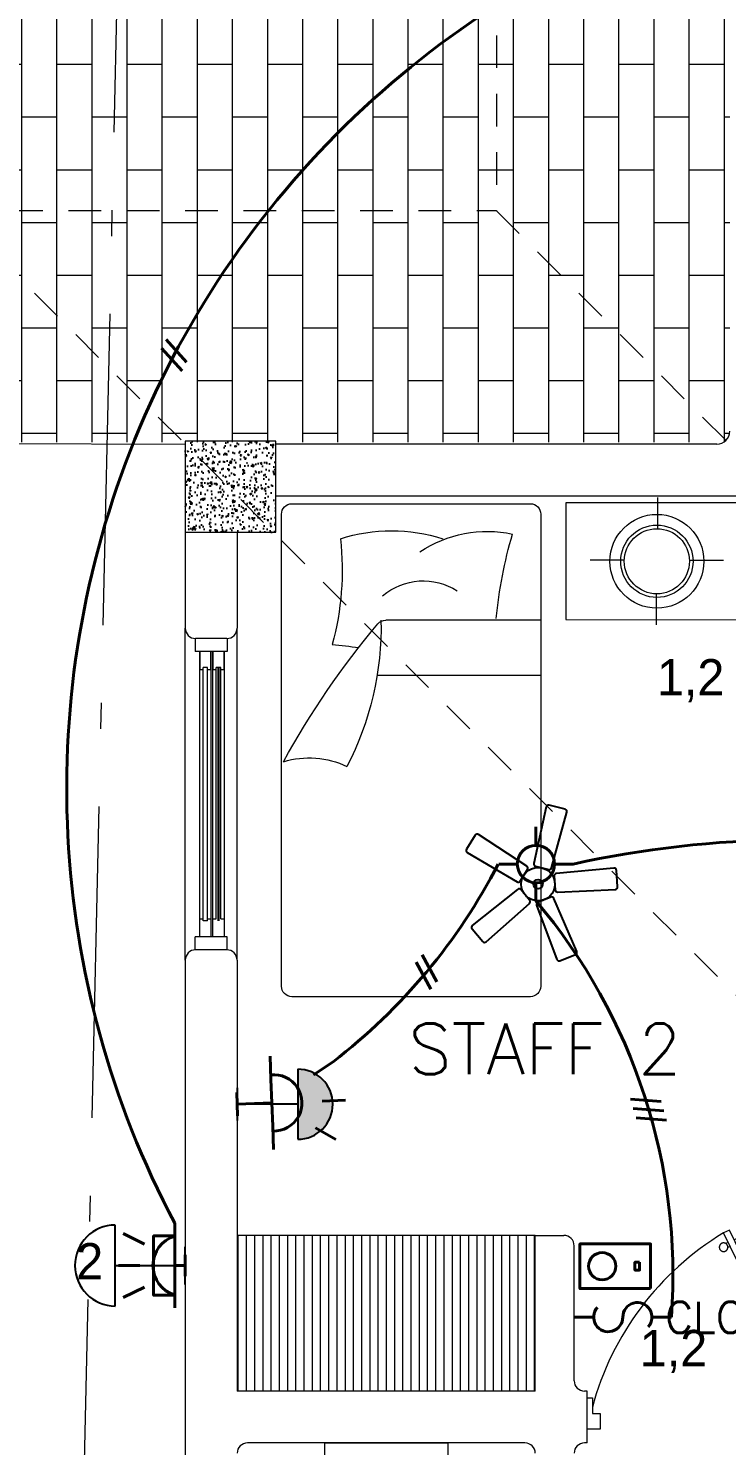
# Model space of a CAD drawing. Header units: metres. Extents: x 14 to 2416, y -346 to 476.
# Drawn here: x 27.35 to 30.04, y -88.09 to -82.62 of the extents above; entities that cross this region are included whole.
import ezdxf

# ---------------------------------------------------------------- set-up
doc = ezdxf.new("R2010")
doc.units = ezdxf.units.M
for name, pattern in [('0', [0]), ('ACAD_ISO10W100', [18, 12, -3, 0, -3]), ('HIDDEN2', [0.1875, 0.125, -0.0625])]:
    doc.linetypes.add(name, pattern=pattern)
doc.layers.get('0').update_dxf_attribs({"linetype": '0', "lineweight": 20})
for name, color, linetype, lineweight in [('A-ANNO-TEXT', 20, 'Continuous', 13), ('A-DOOR', 35, 'Continuous', 5), ('A-WALL', 250, 'Continuous', 20), ('baños', 251, 'Continuous', 0), ('closets', 253, 'Continuous', 0), ('Columnas', 7, 'Continuous', 18), ('E Salida Interruptores', 22, 'Continuous', 40), ('E Salida Luces', 22, 'Continuous', 40), ('E Tuberia Emp Losa', 22, 'Continuous', 40), ('MOBILIARIOS', 252, 'Continuous', 0), ('piscina', 131, 'Continuous', 0), ('piso', 253, 'Continuous', 0), ('textos', 7, 'Continuous', 0)]:
    doc.layers.add(name, color=color, linetype=linetype, lineweight=lineweight)
doc.layers.add('HATCH', color=8, linetype='Continuous')
doc.layers.add('MAVA Luminarias', color=1, linetype='Continuous')
doc.layers.add('hatch piso', color=253, linetype='Continuous', lineweight=0, transparency=0.7)
doc.layers.add('SOLAR', color=7, linetype='ACAD_ISO10W100', lineweight=9, true_color=0xff1414)
doc.layers.add('Techos 1', color=7, linetype='HIDDEN2', lineweight=9, true_color=0x42391a)
doc.styles.add('CENTURY GOTHIC', font='GOTHIC.TTF')
doc.styles.get("Standard").update_dxf_attribs({"font": 'arial.ttf', "height": 0.1875})

# ---------------------------------------------------------------- blocks, each defined once
blk = doc.blocks.new('SCONCE 1')
at = {"layer": 'MAVA Luminarias', "color": 5, "linetype": 'Continuous'}
for p, q in [((-1.3737, 0.6794), (-1.3737, 1.191)), ((-0.9314, 0.8161), (-0.9314, 1.0543)), ((-1.3737, 0.9352), (-0.9314, 0.9352))]:
    blk.add_line(p, q, dxfattribs=at)
blk.add_arc((-1.3737, 0.9352), 0.2558, 90, 270, dxfattribs=at)
blk = doc.blocks.new('abanico mava')
at = {"layer": 'MAVA Luminarias', "linetype": 'ByBlock', "lineweight": -2, "extrusion": (4.64878e-10, 3.72215e-09, 1), "elevation": 0}
for points in [[(513803.102, 2035248.678), (513803.215, 2035249.086, 0.421374), (513803.203, 2035249.107), (513803.084, 2035249.136, 0.421374), (513803.064, 2035249.124), (513802.972, 2035248.71, 0.407089), (513802.984, 2035248.69), (513803.082, 2035248.666, 0.407089)], [(513802.921, 2035248.69), (513802.567, 2035248.923, 0.421374), (513802.544, 2035248.918), (513802.479, 2035248.814, 0.421374), (513802.485, 2035248.791), (513802.85, 2035248.576, 0.407089), (513802.873, 2035248.581), (513802.926, 2035248.667, 0.407089)], [(513802.993, 2035248.405), (513803.142, 2035248.008, 0.421374), (513803.164, 2035247.998), (513803.278, 2035248.044, 0.421374), (513803.287, 2035248.066), (513803.118, 2035248.455, 0.407089), (513803.096, 2035248.464), (513803.003, 2035248.426, 0.407089)]]:
    blk.add_lwpolyline(points, format="xyb", close=True, dxfattribs=at)
at = {"layer": 'MAVA Luminarias', "linetype": 'ByBlock', "lineweight": -2, "extrusion": (4.64878e-10, 3.72215e-09, 1)}
for points in [[(513803.147, 2035248.501), (513803.57, 2035248.521, 0.421374), (513803.586, 2035248.539), (513803.578, 2035248.661, 0.421374), (513803.559, 2035248.676), (513803.137, 2035248.636, 0.407089), (513803.122, 2035248.618), (513803.129, 2035248.517, 0.407089)], [(513802.854, 2035248.521), (513802.522, 2035248.257, 0.421374), (513802.52, 2035248.233), (513802.599, 2035248.139, 0.421374), (513802.623, 2035248.137), (513802.94, 2035248.418, 0.407089), (513802.942, 2035248.442), (513802.877, 2035248.519, 0.407089)]]:
    blk.add_lwpolyline(points, format="xyb", close=True, dxfattribs=at)
at = {"layer": 'MAVA Luminarias', "linetype": 'ByBlock', "lineweight": -2}
for radius in [0.123, 0.0335]:
    blk.add_circle((513803.004, 2035248.559), radius, dxfattribs=at)
blk = doc.blocks.new('SCONCE 2')
at = {"layer": 'MAVA Luminarias', "linetype": 'Continuous'}
blk.add_hatch(color=1, dxfattribs=at).paths.add_polyline_path([(0.342, -0.24, 1), (-0.169, -0.24)])
at = {"layer": 'MAVA Luminarias', "color": 1, "linetype": 'Continuous'}
for p, q in [((-0.169, -0.24), (0.342, -0.24)), ((0.087, -0.24), (0.087, -0.682)), ((-0.032, -0.682), (0.206, -0.682))]:
    blk.add_line(p, q, dxfattribs=at)
blk.add_arc((0.087, -0.24), 0.256, 0, 180, dxfattribs=at)
blk = doc.blocks.new('P90')
at = {"layer": 'A-DOOR'}
for p, q in [((-0.0476, -0.8576), (0.6364, -0.5264)), ((0.5843, -0.5517), (0.58, -0.5427)), ((0.5992, -0.5445), (0.5949, -0.5355)), ((0.6473, -0.5489), (0.6364, -0.5264)), ((-0.0368, -0.88), (0.6473, -0.5489)), ((0.5952, -0.5741), (0.5995, -0.5831)), ((0.6101, -0.5669), (0.6144, -0.5759)), ((-0.0368, -0.88), (-0.0476, -0.8576))]:
    blk.add_line(p, q, dxfattribs=at)
for points in [[(-0.06, -0.02), (-0.06, -0.05), (-0.12, -0.05), (-0.12, 0), (0, 0), (0, -0.02)], [(-0.0668, -0.88), (-0.0668, -0.85), (-0.1268, -0.85), (-0.1268, -0.9), (-0.0068, -0.9), (-0.0068, -0.88)]]:
    blk.add_lwpolyline(points, close=True, dxfattribs=at)
blk.add_arc((-0.3259, -1.105), 1.1228, 31.0139, 75.0797, dxfattribs=at)
for points in [[(0.5812, -0.5096), (0.5857, -0.5096), (0.5933, -0.5141), (0.5977, -0.5218), (0.5977, -0.5306), (0.5933, -0.5383), (0.5856, -0.5427), (0.5767, -0.5427), (0.5691, -0.5383), (0.5647, -0.5306), (0.5647, -0.5217), (0.5691, -0.514), (0.5768, -0.5096), (0.5812, -0.5096)], [(0.6133, -0.5758), (0.6177, -0.5758), (0.6254, -0.5803), (0.6298, -0.5879), (0.6298, -0.5968), (0.6253, -0.6045), (0.6176, -0.6089), (0.6088, -0.6089), (0.6011, -0.6044), (0.5967, -0.5967), (0.5967, -0.5879), (0.6011, -0.5802), (0.6088, -0.5758), (0.6133, -0.5758)]]:
    blk.add_open_spline(points, degree=2, dxfattribs=at)
blk = doc.blocks.new('A$Cbbaa2d29')
at = {"layer": 'baños'}
for p, q in [((0.0499, 0.1234), (0.0499, 0.5009)), ((0.1017, 0.5075), (0.1017, 0.3676)), ((0.1199, 0.5075), (0.1199, 0.3887)), ((0.3549, 0.5075), (0.3549, 0.3887)), ((0.373, 0.5075), (0.373, 0.3676)), ((0.4249, 0.1234), (0.4249, 0.5009)), ((0.1881, 0.3727), (0.1881, 0.434)), ((0.2866, 0.434), (0.2866, 0.3727)), ((0.4249, 0.2984), (0.0499, 0.2984))]:
    blk.add_line(p, q, dxfattribs=at)
blk.add_lwpolyline([(0, 0.1234), (0, 0), (0.4747, 0), (0.4747, 0.1234)], close=True, dxfattribs=at)
for centre, radius in [((0.1474, 0.4318), 0.0201), ((0.1474, 0.4318), 0.00947), ((0.3274, 0.4318), 0.0201), ((0.3274, 0.4318), 0.00947)]:
    blk.add_circle(centre, radius, dxfattribs=at)
blk.add_arc((0.2374, 0.5009), 0.1875, 0, 180, dxfattribs=at)
at = {"layer": 'baños', "extrusion": (0, 0, -1)}
for centre, major_axis, ratio, start_param, end_param in [((0.2374, 0.5075), (-0.1356, 0), 0.964958, 0, 3.141593), ((0.2374, 0.5075), (-0.1175, 0), 0.964958, 0, 3.141593), ((0.2084, 0.434), (-0.0203, 0), 0.98668, 0, 0.757183), ((0.2374, 0.407), (0.0601, 0), 0.98668, 3.898776, 5.526002), ((0.2663, 0.434), (0.0203, 0), 0.98668, -0.757183, 0), ((0.182, 0.3887), (0.0622, 0), 0.964958, 1.721071, 3.141593), ((0.2927, 0.3887), (-0.0622, 0), 0.964958, 3.141593, 4.562115), ((0.1639, 0.3676), (0.0622, 0), 0.964958, 1.761771, 3.141593), ((0.2374, 0.7413), (-0.4317, 0), 0.964958, 4.562115, 4.862663), ((0.2185, 0.3727), (0.0304, 0), 0.98668, 1.75053, 3.141593), ((0.2374, 0.4749), (0.1357, 0), 0.98668, 1.391062, 1.75053), ((0.2562, 0.3727), (0.0304, 0), 0.98668, 0, 1.391062), ((0.3108, 0.3676), (0.0622, 0), 0.964958, 0, 1.379822), ((0.2374, 0.7342), (0.4491, 0), 0.964958, 1.379822, 1.761771)]:
    blk.add_ellipse(centre, major_axis=major_axis, ratio=ratio, start_param=start_param, end_param=end_param, dxfattribs=at)
blk = doc.blocks.new('PL BASE 1N NASAS 09')
at = {"layer": 'closets', "transparency": 33554687}
h = blk.add_hatch(dxfattribs=at)
h.set_pattern_fill('LINE', color=256, scale=0.01, angle=90)
h.set_pattern_definition([(90, (-228.034673, 143.81628), (-0.03175, 2e-18), [])])
h.paths.add_polyline_path([(-122.2315, -51.8997), (-121.0811, -51.8997), (-121.0811, -52.4997), (-122.2315, -52.4997)])
at = {"layer": 'HATCH'}
h = blk.add_hatch(dxfattribs=at)
h.set_pattern_fill('AR-CONC', color=256, scale=0.00032)
h.paths.add_polyline_path([(-122.4317, -49.1888), (-122.0817, -49.1888), (-122.0817, -48.8388), (-122.4317, -48.8388)])
at = {"layer": 'A-DOOR'}
for p, q in [((-122.3935, -49.599), (-122.3935, -49.649)), ((-122.2695, -49.599), (-122.2695, -49.649)), ((-122.2695, -49.649), (-122.3935, -49.649)), ((-122.3751, -50.749), (-122.3751, -49.649)), ((-122.3321, -49.649), (-122.3321, -50.749)), ((-122.3245, -50.749), (-122.3245, -49.649)), ((-122.2815, -49.649), (-122.2815, -50.749)), ((-122.3623, -50.6877), (-122.3623, -49.7103)), ((-122.3449, -49.7103), (-122.3623, -49.7103)), ((-122.3449, -50.6877), (-122.3449, -49.7103)), ((-122.3117, -50.679), (-122.3117, -49.7103)), ((-122.2943, -49.7103), (-122.3117, -49.7103)), ((-122.2943, -50.679), (-122.2943, -49.7103)), ((-122.3449, -50.6877), (-122.3623, -50.6877)), ((-122.2695, -50.749), (-122.3935, -50.749)), ((-122.3935, -50.799), (-122.3935, -50.749)), ((-122.2695, -50.799), (-122.2695, -50.749))]:
    blk.add_line(p, q, dxfattribs=at)
for points in [[(-122.3449, -49.719), (-122.3321, -49.719), (-122.3321, -49.649), (-122.3751, -49.649), (-122.3751, -49.719), (-122.3623, -49.719)], [(-122.2943, -49.719), (-122.2815, -49.719), (-122.2815, -49.649), (-122.3245, -49.649), (-122.3245, -49.719), (-122.3117, -49.719)], [(-122.3449, -50.679), (-122.3321, -50.679), (-122.3321, -50.749), (-122.3751, -50.749), (-122.3751, -50.679), (-122.3623, -50.679)], [(-122.2943, -50.679), (-122.2815, -50.679), (-122.2815, -50.749), (-122.3245, -50.749), (-122.3245, -50.679), (-122.3117, -50.679)]]:
    blk.add_lwpolyline(points, dxfattribs=at)
at = {"layer": 'A-WALL'}
for p, q in [((-120.3811, -48.8497), (-122.0817, -48.8497)), ((-120.0011, -49.0497), (-122.0817, -49.0497)), ((-122.4311, -49.1888), (-122.4311, -49.559)), ((-122.2311, -49.1888), (-122.2311, -49.559)), ((-122.4311, -50.839), (-122.4311, -49.559)), ((-122.2711, -49.599), (-122.3911, -49.599)), ((-122.2311, -50.839), (-122.2311, -49.559)), ((-122.2711, -50.799), (-122.3911, -50.799)), ((-122.4311, -50.839), (-122.4311, -53.2597)), ((-122.2311, -50.839), (-122.2311, -52.4997)), ((-121.0811, -52.4997), (-121.0811, -51.8997)), ((-121.0811, -51.8997), (-120.9711, -51.8997)), ((-120.9311, -52.4597), (-120.9311, -51.9397)), ((-121.0811, -52.4997), (-122.2311, -52.4997)), ((-120.881, -52.4997), (-120.8911, -52.4997)), ((-120.881, -52.6997), (-120.881, -52.4997)), ((-121.1211, -52.6997), (-122.1911, -52.6997)), ((-120.881, -52.6997), (-120.8911, -52.6997))]:
    blk.add_line(p, q, dxfattribs=at)
for centre, radius, start, end in [((-120.3811, -48.7997), 0.05, 270, 360), ((-122.3911, -49.559), 0.04, 180, 270), ((-122.2711, -49.559), 0.04, 270, 360), ((-122.3911, -50.839), 0.04, 90, 180), ((-122.2711, -50.839), 0.04, 0, 90), ((-120.9711, -51.9397), 0.04, 0, 90), ((-120.8911, -52.4597), 0.04, 180, 270), ((-122.1911, -52.7397), 0.04, 90, 180), ((-121.1211, -52.7397), 0.04, 0, 90), ((-120.8911, -52.7397), 0.04, 90, 180)]:
    blk.add_arc(centre, radius, start, end, dxfattribs=at)
at = {"layer": 'closets', "transparency": 33554687}
blk.add_line((-121.0811, -51.8997), (-122.2311, -51.8997), dxfattribs=at)
at = {"layer": 'Columnas'}
blk.add_lwpolyline([(-122.4317, -49.1888), (-122.0817, -49.1888), (-122.0817, -48.8388), (-122.4317, -48.8388)], close=True, dxfattribs=at)
at = {"layer": 'piscina', "const_width": 0.01}
blk.add_lwpolyline([(-122.303, -49.7103), (-122.303, -50.6877)], dxfattribs=at)
at = {"layer": 'piso'}
blk.add_line((-123.5311, -48.8454), (-122.4317, -48.8497), dxfattribs=at)
at = {"layer": 'Techos 1'}
for p, q in [((-121.2311, -42.5497), (-121.2311, -47.9498)), ((-123.3311, -47.9497), (-121.2311, -47.9497)), ((-123.3311, -47.9498), (-119.2311, -52.0497)), ((-121.2311, -47.9498), (-118.0811, -51.0997))]:
    blk.add_line(p, q, dxfattribs=at)
at = {"layer": 'A-DOOR', "rotation": 90.00000000000001}
blk.add_blockref('P90', (-120.881, -52.5264), dxfattribs=at)
at = {"layer": 'baños', "xscale": -1, "rotation": 180}
blk.add_blockref('A$Cbbaa2d29', (-121.8934, -52.6997), dxfattribs=at)
at = {"layer": 'baños', "linetype": 'Continuous'}
for tag, p in [('MODELNUMBER', (-121.6562, -54.8273)), ('TRADENAME', (-121.6562, -54.8273)), ('PRODUCT', (-121.6562, -54.8274)), ('MATERIAL', (-121.6562, -54.8274))]:
    blk.add_attdef(tag, p, '', height=0.0000254, rotation=359.9999, dxfattribs=at)
at = {"layer": 'textos'}
for s, insert, char_height, width, attachment_point in [('{\\Fromans|c0; STAFF 2}', (-121.7039, -51.2785), 0.195, 3.386779, 7), ('{\\Fromans|c0;\\H0.8x;CLOSET\\H1.25x; }', (-119.9886, -52.2753), 0.15, 3.404877, 9)]:
    blk.add_mtext(s, dxfattribs=dict(at, insert=insert, char_height=char_height, width=width, attachment_point=attachment_point))
blk = doc.blocks.new('SBED BL22')
at = {"layer": 'MOBILIARIOS'}
for p, q in [((0.0024, -0.4088), (0.5977, -0.4088)), ((0.0024, -0.622), (0.6287, -0.622))]:
    blk.add_line(p, q, dxfattribs=at)
blk.add_lwpolyline([(1, -1.82), (1, 0, 0.414214), (0.96, 0.04), (0.04, 0.04, 0.414214), (0, 0), (0, -1.82, 0.414214), (0.04, -1.86), (0.96, -1.86, 0.414214)], format="xyb", close=True, dxfattribs=at)
for centre, radius, start, end in [((0.206, -0.5325), 0.4662, 56.115, 102.0188), ((-1.5957, -0.5731), 1.7755, 5.5112, 16.2393), ((0.5755, -0.6929), 0.6292, 71.7279, 108.2721), ((1.8554, -0.2171), 1.0894, 173.5834, 195.2056), ((0.4533, -0.4985), 0.2414, 49.5381, 122.9919), ((0.5977, -0.4488), 0.04, 40.117, 90), ((1.7867, -0.4334), 1.1707, 178.7966, 207.447), ((-1.8433, -2.5056), 3.232, 28.6854, 40.117), ((1.0264, -3.0153), 2.5222, 95.0578, 97.3886), ((0.8936, -1.272), 0.3327, 72.799, 116.0068)]:
    blk.add_arc(centre, radius, start, end, dxfattribs=at)
blk = doc.blocks.new('PL MUEBLES 1N NASAS 09')
at = {"layer": 'hatch piso'}
h = blk.add_hatch(dxfattribs=at)
h.set_pattern_fill('AR-BRSTD', color=256, scale=0.002, angle=-90)
h.set_pattern_definition([(270, (38.70153, 39.36118), (0.1354836, -2e-17), []), (0, (38.70153, 39.36118), (0.1354836, 0.2032), [0.1354836, -0.1354836])])
edge = h.paths.add_edge_path()
edge.add_arc((42.2052, 44.7282), 0.0254, 5.5979, 84.4021)
edge.add_line((42.2077, 44.7535), (42.0105, 44.7535))
edge.add_arc((42.0105, 44.8335), 0.08, 180, 270, ccw=False)
edge.add_line((41.9305, 44.8335), (41.9305, 46.5503))
edge.add_line((41.9305, 46.5503), (38.7304, 46.5503))
edge.add_line((38.7304, 46.5503), (38.7304, 39.3612))
edge.add_line((38.7304, 39.3612), (41.9305, 39.3612))
edge.add_line((41.9305, 39.3612), (41.9305, 41.0735))
edge.add_arc((42.0105, 41.0735), 0.08, 91.7582, 180, ccw=False)
edge.add_line((42.008, 41.1535), (42.1927, 41.1536))
edge.add_arc((42.1905, 41.1935), 0.04, 273.219, 360)
edge.add_line((42.2305, 41.1935), (42.2305, 44.7307))
at = {"layer": 'MOBILIARIOS'}
for p, q in [((41.6525, 39.0276), (41.6525, 39.1476)), ((41.5239, 38.9059), (41.3921, 38.9059)), ((41.9068, 38.9057), (41.775, 38.9057)), ((41.6482, 38.6565), (41.6482, 38.7765))]:
    blk.add_line(p, q, dxfattribs=at)
blk.add_lwpolyline([(41.2983, 39.1271), (41.2983, 38.6771), (41.9983, 38.6768), (41.9983, 39.1268)], close=True, dxfattribs=at)
for radius in [0.1809, 0.1394, 0.1256]:
    blk.add_circle((41.6494, 38.9021), radius, dxfattribs=at)
at = {"layer": 'baños'}
blk.add_blockref('PL BASE 1N NASAS 09', (162.2615, 88.2033), dxfattribs=at)
at = {"layer": 'MOBILIARIOS', "xscale": -1, "rotation": 359.9974981127077}
blk.add_blockref('SBED BL22', (41.2015, 39.0837), dxfattribs=at)
blk = doc.blocks.new('A$Cbef68299')
blk.add_blockref('PL MUEBLES 1N NASAS 09', (-30.7659, -32.0535))
blk = doc.blocks.new('A$Cc5be7df0')
at = {"layer": 'SOLAR', "ltscale": 0.1}
blk.add_lwpolyline([(50.6493, 18.241), (12.7705, 18.2411), (13.2139, 38.2316), (50.9852, 38.2377)], close=True, dxfattribs=at)
at = {"layer": 'A-ANNO-TEXT'}
blk.add_blockref('A$Cbef68299', (4.1493, 17.337), dxfattribs=at)
blk = doc.blocks.new('*U456')
at = {"layer": 'E Salida Interruptores'}
for p, q in [((0.075, 0), (0, 0)), ((0.3, 0), (0.375, 0))]:
    blk.add_line(p, q, dxfattribs=at)
for centre, start, end in [((0.24375, 0), 318.18969, 180), ((0.13125, 0), 138.18969, 0)]:
    blk.add_arc(centre, 0.05625, start, end, dxfattribs=at)
blk = doc.blocks.new('*U385')
at = {"layer": 'E Salida Luces'}
for p, q in [((-0.2394, 0.1234), (-0.1579, 0.0828)), ((-0.0408, 0.0815), (-0.0408, 0.163)), ((-0.0408, 0.0815), (-0.0408, -0.0815)), ((-0.0408, 0), (0, 0)), ((0, -0.0408), (0, 0.0408)), ((-0.2574, 0), (-0.1759, 0)), ((-0.2394, -0.1234), (-0.1579, -0.0828)), ((-0.0408, -0.163), (-0.0408, -0.0815))]:
    blk.add_line(p, q, dxfattribs=at)
blk.add_lwpolyline([(-0.0408, 0.1142), (-0.1223, 0.1142), (-0.1223, -0.1142), (-0.0408, -0.1142)], close=True, dxfattribs=at)
blk.add_arc((-0.0052, 0), 0.1196, 107.3143, 252.6857, dxfattribs=at)
blk = doc.blocks.new('*U370')
for p, q in [((0.03, 1.37), (-1.05, -1.48)), ((0.99, 1.37), (-0.09, -1.48))]:
    blk.add_line(p, q)
blk = doc.blocks.new('*U589')
at = {"xscale": 0.03937007874015749, "yscale": 0.03937007874015749, "zscale": 0.03937007874015749, "rotation": 16.40993863403514}
blk.add_blockref('*U370', (0.0005, 0.0025), dxfattribs=at)
blk = doc.blocks.new('*U391')
at = {"layer": 'E Salida Luces', "flags": 128}
for points in [[(0.2722, -0.0861), (0.2722, 0.0861), (0, 0.0861), (0, -0.0861)], [(0.2301, 0.015), (0.2301, -0.015), (0.2119, -0.015), (0.2119, 0.015)]]:
    blk.add_lwpolyline(points, close=True, dxfattribs=at)
at = {"layer": 'E Salida Luces'}
blk.add_circle((0.0859, 0), 0.0523, dxfattribs=at)
blk = doc.blocks.new('*U491')
at = {"layer": 'E Salida Luces', "linetype": 'Continuous'}
for p, q in [((0, 0.358), (0, 0.181)), ((-0.358, 0.001), (-0.18, 0.001)), ((0.18, 0.001), (0.358, 0.001)), ((0, -0.179), (0, -0.357))]:
    blk.add_line(p, q, dxfattribs=at)
blk.add_circle((0, 0.001), 0.18, dxfattribs=at)
blk = doc.blocks.new('*U600')
at = {"layer": 'E Salida Luces'}
for p, q in [((0.2334, 0.2921), (0.2279, 0.142)), ((0.6342, 0.2272), (0.5037, 0.1527)), ((0.2169, -0.1582), (0.2279, 0.142)), ((0.0027, 0.075), (-0.0027, -0.075)), ((0.2224, -0.0081), (0, 0)), ((0.6963, -0.0255), (0.5462, -0.02)), ((0.2169, -0.1582), (0.2114, -0.3083)), ((0.6159, -0.2729), (0.4913, -0.1891))]:
    blk.add_line(p, q, dxfattribs=at)
blk.add_arc((0.2347, -0.0086), 0.1811, 264.02339, 91.78443, dxfattribs=at)
blk = doc.blocks.new('*U604')
at = {"xscale": 0.03937007874015748, "yscale": 0.03937007874015748, "zscale": 0.03937007874015748, "rotation": 319.346326424278}
blk.add_blockref('*U370', (0.0024, 0.0009), dxfattribs=at)
blk = doc.blocks.new('*U720')
at = {"xscale": 0.03937007874015747, "yscale": 0.03937007874015747, "zscale": 0.03937007874015747, "rotation": 332.7302085133385}
blk.add_blockref('*U370', (0.0021, 0.0015), dxfattribs=at)

msp = doc.modelspace()

# ---------------------------------------------------------------- linework, layer by layer
at = {"layer": 'E Salida Luces'}
for centre, radius, start, end in [((31.0712, -85.5537), 3.5771, 107.8233, 207.9318), ((30.3156, -89.8169), 4.0661, 78.935, 102.3323), ((27.1381, -84.8035), 2.2726, 307.4955, 332.7329), ((27.5969, -87.4295), 2.2355, 355.8556, 40.2084)]:
    msp.add_arc(centre, radius, start, end, dxfattribs=at)

# ---------------------------------------------------------------- block references
at = {"layer": 'A-ANNO-TEXT'}
msp.add_blockref('A$Cc5be7df0', (14.7377, -108.8632), dxfattribs=at)
at = {"layer": 'E Salida Luces', "xscale": 0.4, "yscale": 0.4, "zscale": 0.4, "rotation": 180}
msp.add_blockref('*U491', (29.3042, -85.8443), dxfattribs=at)
at = {"layer": 'E Salida Luces', "color": 1, "xscale": -0.6, "yscale": 0.6, "zscale": 0.6, "rotation": 180}
msp.add_blockref('*U600', (28.1519, -86.7703), dxfattribs=at)
at = {"layer": 'E Salida Luces', "color": 1}
for name, p in [('*U385', (27.9516, -87.3923)), ('*U391', (29.4738, -87.3949))]:
    msp.add_blockref(name, p, dxfattribs=at)
at = {"layer": 'E Tuberia Emp Losa', "xscale": 0.9842519685039484, "yscale": 0.9842519685039484, "zscale": 0.9842519685039484, "rotation": 270}
for name, p in [('*U720', (27.908, -83.8833)), ('*U604', (28.8819, -86.2608)), ('*U589', (29.7331, -86.7733)), ('*U589', (29.7437, -86.8091))]:
    msp.add_blockref(name, p, dxfattribs=at)
at = {"layer": 'E Tuberia Emp Losa'}
msp.add_blockref('*U456', (29.4516, -87.5911), dxfattribs=at)
at = {"layer": 'MAVA Luminarias', "xscale": 0.5267524126646371, "yscale": 0.5267524126646371, "zscale": 0.5267524126646371}
msp.add_blockref('abanico mava', (-270617.6596, -1072158.0111), dxfattribs=at)
at = {"layer": 'MAVA Luminarias', "linetype": 'Continuous', "xscale": 0.5277282914889166, "yscale": 0.5277282914889166, "zscale": 0.5277282914889166, "rotation": 270}
msp.add_blockref('SCONCE 2', (28.5119, -86.7246), dxfattribs=at)
at = {"layer": 'MAVA Luminarias', "color": 251, "xscale": 0.6101999921123585, "yscale": 0.6101999921123585, "zscale": 0.6101999921123585}
msp.add_blockref('SCONCE 1', (28.5199, -87.963), dxfattribs=at)

# ---------------------------------------------------------------- texts
at = {"layer": 'E Tuberia Emp Losa', "char_height": 0.14, "attachment_point": 5, "style": 'CENTURY GOTHIC'}
for s, insert, width in [('1,2 ', (29.9007, -85.1378), 0.836737), ('2', (27.5829, -87.3758), 0.072047), ('1,2 ', (29.8346, -87.7235), 0.836737)]:
    msp.add_mtext(s, dxfattribs=dict(at, insert=insert, width=width))

doc.saveas('drawing.dxf')
